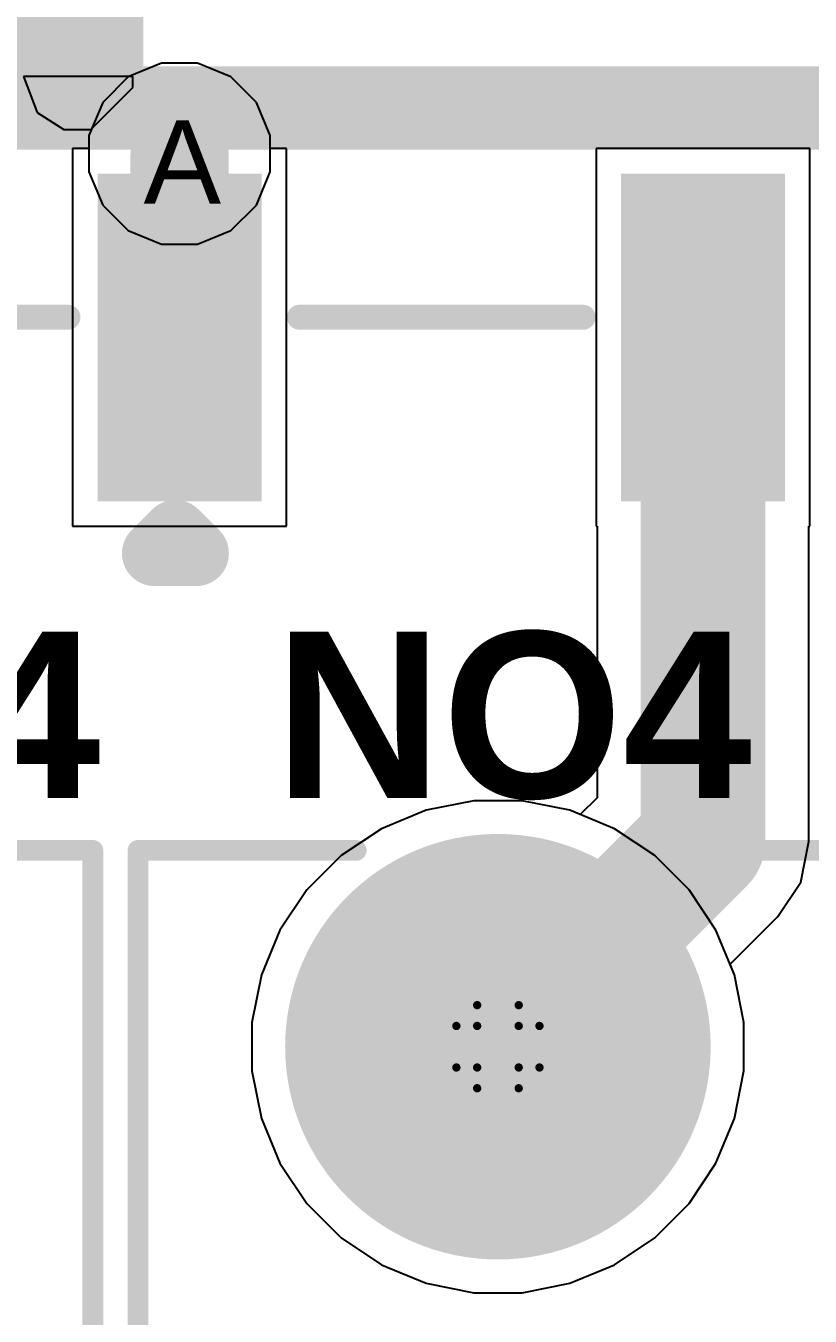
# Model space of a CAD drawing. Header units: inches. Extents: x 0 to 5271, y 0 to 5417.
# Drawn here: x 20.56 to 25.35, y 6.4 to 14.29 of the extents above; entities that cross this region are included whole.
import ezdxf

# ---------------------------------------------------------------- set-up
doc = ezdxf.new("R2010")
doc.units = ezdxf.units.IN
for name, color, linetype in [('Bottom Layer', 5, 'Continuous'), ('Bottom Solder', 6, 'Continuous'), ('Drill Drawing', 1, 'Continuous'), ('L2_GND1', 16, 'Continuous'), ('L3_SIG1', 76, 'Continuous'), ('L4_PWR', 90, 'Continuous'), ('L5_GND2', 156, 'Continuous'), ('L6_SIG2', 130, 'Continuous'), ('L7_GND3', 216, 'Continuous'), ('Multi-Layer', 9, 'Continuous'), ('Pad Holes', 156, 'Continuous'), ('Top Layer', 1, 'Continuous'), ('Top Overlay', 2, 'Continuous'), ('Top Paste', 8, 'Continuous'), ('Top Solder', 216, 'Continuous'), ('Via Holes', 16, 'Continuous')]:
    doc.layers.add(name, color=color, linetype=linetype)
doc.styles.add('Arial', font='', dxfattribs={"height": 0.2})
doc.styles.add('Arial_Bold', font='', dxfattribs={"height": 0.2})
doc.styles.get('Arial').set_extended_font_data('Arial')
doc.styles.get('Arial_Bold').set_extended_font_data('Arial', bold=True)

# ---------------------------------------------------------------- blocks, each defined once
blk = doc.blocks.new('G6K_2F_Y_TR_DC5_517')
at = {"layer": 'Top Layer'}
for points in [[(-4.4, 4.2), (-2.6, 4.2), (-2.6, 3.4), (-4.4, 3.4)], [(-4.4, 1), (-2.6, 1), (-2.6, 0.2), (-4.4, 0.2)]]:
    blk.add_hatch(color=1, dxfattribs=at).paths.add_polyline_path(points)
at = {"layer": 'Top Overlay'}
blk.add_hatch(color=2, dxfattribs=at).paths.add_polyline_path([(-1.905, 4.085), (-0.5803, 4.085), (-0.5803, 4.7532), (-1.905, 4.7532)])
at = {"layer": 'Top Paste'}
for points in [[(-4.4, 4.2), (-2.6, 4.2), (-2.6, 3.4), (-4.4, 3.4)], [(-4.4, 1), (-2.6, 1), (-2.6, 0.2), (-4.4, 0.2)]]:
    blk.add_hatch(color=8, dxfattribs=at).paths.add_polyline_path(points)
at = {"layer": 'Top Solder'}
for points in [[(-4.5016, 4.3016), (-2.4984, 4.3016), (-2.4984, 3.2984), (-4.5016, 3.2984)], [(-4.5016, 1.1016), (-2.4984, 1.1016), (-2.4984, 0.0984), (-4.5016, 0.0984)]]:
    blk.add_hatch(color=216, dxfattribs=at).paths.add_polyline_path(points)
at = {"layer": 'Top Overlay'}
for p, q in [((-1.905, 4.7537), (-2.1245, 4.6714)), ((-1.905, 4.0855), (-1.905, 4.7537)), ((-2.1245, 4.6714), (-2.2301, 4.5072)), ((-2.2301, 4.5072), (-2.2301, 4.3425)), ((-2.2301, 4.3425), (-1.9731, 4.0855)), ((-1.9731, 4.0855), (-1.905, 4.0855))]:
    blk.add_line(p, q, dxfattribs=at)
for points in [[(-3.377, 5.0762, 0.1524, 0.1524, 0), (-3.377, 4.4819, 0.1524, 0.1524, 0)], [(-1.905, 4.0855, 0.127, 0.127, -1), (-1.905, 4.7537, 0.127, 0.127, 0)], [(-1.905, 4.7537, 0.127, 0.127, 0), (-0.5803, 4.7537, 0.127, 0.127, 0)], [(-4.8208, 3.9524, 0.4, 0.4, 0), (-4.8208, 3.6984, 0.4, 0.4, 0)], [(-4.8208, 3.9524, 0.4, 0.4, 0), (-4.6938, 3.8254, 0.4, 0.4, 0)], [(-1.905, 4.0855, 0.127, 0.127, 0), (-0.5803, 4.0855, 0.127, 0.127, 0)], [(-4.6938, 3.8254, 0.4, 0.4, 0), (-4.8208, 3.6984, 0.4, 0.4, 0)], [(-3.377, 3.0672, 0.1524, 0.1524, 0), (-3.377, 1.3327, 0.1524, 0.1524, 0)]]:
    blk.add_lwpolyline(points, format="xyseb", dxfattribs=at)
for points in [[(-1.9368, 4.7537, 0.0635, 0.0635, 1), (-1.8733, 4.7537, 0.0635, 0.0635, 1)], [(-1.9367, 4.7537, 0.0635, 0.0635, 1), (-1.8733, 4.7537, 0.0635, 0.0635, 1)], [(-3.4151, 4.4819, 0.0762, 0.0762, 1), (-3.3389, 4.4819, 0.0762, 0.0762, 1)], [(-4.9208, 3.9524, 0.2, 0.2, 1), (-4.7208, 3.9524, 0.2, 0.2, 1)], [(-4.9208, 3.9524, 0.2, 0.2, 1), (-4.7208, 3.9524, 0.2, 0.2, 1)], [(-1.9368, 4.0855, 0.0635, 0.0635, 1), (-1.8733, 4.0855, 0.0635, 0.0635, 1)], [(-1.9367, 4.0855, 0.0635, 0.0635, 1), (-1.8733, 4.0855, 0.0635, 0.0635, 1)], [(-4.7938, 3.8254, 0.2, 0.2, 1), (-4.5938, 3.8254, 0.2, 0.2, 1)], [(-4.7938, 3.8254, 0.2, 0.2, 1), (-4.5938, 3.8254, 0.2, 0.2, 1)], [(-4.9208, 3.6984, 0.2, 0.2, 1), (-4.7208, 3.6984, 0.2, 0.2, 1)], [(-4.9208, 3.6984, 0.2, 0.2, 1), (-4.7208, 3.6984, 0.2, 0.2, 1)], [(-3.4151, 3.0672, 0.0762, 0.0762, 1), (-3.3389, 3.0672, 0.0762, 0.0762, 1)], [(-3.4151, 1.3327, 0.0762, 0.0762, 1), (-3.3389, 1.3327, 0.0762, 0.0762, 1)]]:
    blk.add_lwpolyline(points, format="xyseb", close=True, dxfattribs=at)
blk = doc.blocks.new('DB2ERC_3_5_3P_GN_524')
at = {"layer": 'Top Overlay'}
for points in [[(4.3664, 1.2, 0.127, 0.127, 0), (5.7, 1.2, 0.127, 0.127, 0)], [(5.7, -8, 0.127, 0.127, 0), (5.7, 1.2, 0.127, 0.127, 0)]]:
    blk.add_lwpolyline(points, format="xyseb", dxfattribs=at)
blk.add_lwpolyline([(5.6683, 1.2, 0.0635, 0.0635, 1), (5.7318, 1.2, 0.0635, 0.0635, 1)], format="xyseb", close=True, dxfattribs=at)
blk.add_lwpolyline([(5.6683, 1.2, 0.0635, 0.0635, 1), (5.7318, 1.2, 0.0635, 0.0635, 1)], format="xyseb", close=True, dxfattribs=at)
blk = doc.blocks.new('DB2ERC_3_5_3P_GN_525')
at = {"layer": 'Bottom Layer'}
h = blk.add_hatch(color=5, dxfattribs=at)
edge = h.paths.add_edge_path()
edge.add_arc((-3.5, 0), 1.25, 0, 360)
at = {"layer": 'Bottom Solder'}
h = blk.add_hatch(color=6, dxfattribs=at)
edge = h.paths.add_edge_path()
edge.add_arc((-3.5, 0), 1.3008, 0, 360)
at = {"layer": 'L2_GND1'}
h = blk.add_hatch(color=16, dxfattribs=at)
edge = h.paths.add_edge_path()
edge.add_arc((-3.5, 0), 1.25, 0, 360)
at = {"layer": 'L3_SIG1'}
h = blk.add_hatch(color=76, dxfattribs=at)
edge = h.paths.add_edge_path()
edge.add_arc((-3.5, 0), 1.25, 0, 360)
at = {"layer": 'L4_PWR'}
h = blk.add_hatch(color=90, dxfattribs=at)
edge = h.paths.add_edge_path()
edge.add_arc((-3.5, 0), 1.25, 0, 360)
at = {"layer": 'L5_GND2'}
h = blk.add_hatch(color=156, dxfattribs=at)
edge = h.paths.add_edge_path()
edge.add_arc((-3.5, 0), 1.25, 0, 360)
at = {"layer": 'L6_SIG2'}
h = blk.add_hatch(color=130, dxfattribs=at)
edge = h.paths.add_edge_path()
edge.add_arc((-3.5, 0), 1.25, 0, 360)
at = {"layer": 'L7_GND3'}
h = blk.add_hatch(color=216, dxfattribs=at)
edge = h.paths.add_edge_path()
edge.add_arc((-3.5, 0), 1.25, 0, 360)
at = {"layer": 'Multi-Layer'}
h = blk.add_hatch(color=9, dxfattribs=at)
edge = h.paths.add_edge_path()
edge.add_arc((-3.5, 0), 1.25, 0, 360)
at = {"layer": 'Pad Holes'}
h = blk.add_hatch(color=7, dxfattribs=at)
edge = h.paths.add_edge_path()
edge.add_arc((-3.5, 0), 0.8, 0, 360)
at = {"layer": 'Top Layer'}
h = blk.add_hatch(color=1, dxfattribs=at)
edge = h.paths.add_edge_path()
edge.add_arc((-3.5, 0), 1.25, 0, 360)
at = {"layer": 'Top Solder'}
h = blk.add_hatch(color=216, dxfattribs=at)
edge = h.paths.add_edge_path()
edge.add_arc((-3.5, 0), 1.3008, 0, 360)
at = {"layer": 'Top Overlay'}
for points in [[(-5.7, -8.001, 0.127, 0.127, 0), (-5.7, 1.2, 0.127, 0.127, 0)], [(-5.7, 1.2, 0.127, 0.127, 0), (-4.3664, 1.2, 0.127, 0.127, 0)], [(-2.6336, 1.2, 0.127, 0.127, 0), (-0.8664, 1.2, 0.127, 0.127, 0)]]:
    blk.add_lwpolyline(points, format="xyseb", dxfattribs=at)
for points in [[(-5.7317, 1.2, 0.0635, 0.0635, 1), (-5.6682, 1.2, 0.0635, 0.0635, 1)], [(-5.7317, 1.2, 0.0635, 0.0635, 1), (-5.6682, 1.2, 0.0635, 0.0635, 1)], [(-4.3981, 1.2, 0.0635, 0.0635, 1), (-4.3346, 1.2, 0.0635, 0.0635, 1)], [(-2.6653, 1.2, 0.0635, 0.0635, 1), (-2.6018, 1.2, 0.0635, 0.0635, 1)]]:
    blk.add_lwpolyline(points, format="xyseb", close=True, dxfattribs=at)

msp = doc.modelspace()

# ---------------------------------------------------------------- hatches: boundary and pattern name
at = {"layer": 'Bottom Layer'}
h = msp.add_hatch(color=5, dxfattribs=at)
edge = h.paths.add_edge_path()
edge.add_arc((21.4956, 13.5117), 0.3, 0, 360)
at = {"layer": 'L2_GND1'}
h = msp.add_hatch(color=16, dxfattribs=at)
edge = h.paths.add_edge_path()
edge.add_arc((21.4956, 13.5117), 0.3, 0, 360)
at = {"layer": 'L3_SIG1'}
h = msp.add_hatch(color=76, dxfattribs=at)
edge = h.paths.add_edge_path()
edge.add_arc((21.4956, 13.5117), 0.3, 0, 360)
at = {"layer": 'L4_PWR'}
h = msp.add_hatch(color=90, dxfattribs=at)
edge = h.paths.add_edge_path()
edge.add_arc((21.4956, 13.5117), 0.3, 0, 360)
at = {"layer": 'L5_GND2'}
h = msp.add_hatch(color=156, dxfattribs=at)
edge = h.paths.add_edge_path()
edge.add_arc((21.4956, 13.5117), 0.3, 0, 360)
at = {"layer": 'L6_SIG2'}
h = msp.add_hatch(color=130, dxfattribs=at)
edge = h.paths.add_edge_path()
edge.add_arc((21.4956, 13.5117), 0.3, 0, 360)
at = {"layer": 'L7_GND3'}
h = msp.add_hatch(color=216, dxfattribs=at)
edge = h.paths.add_edge_path()
edge.add_arc((21.4956, 13.5117), 0.3, 0, 360)
at = {"layer": 'Top Layer'}
h = msp.add_hatch(color=1, dxfattribs=at)
edge = h.paths.add_edge_path()
edge.add_arc((21.4956, 13.5117), 0.3, 0, 360)
msp.add_hatch(color=1, dxfattribs=at).paths.add_polyline_path([(21.7957, 13.5117), (21.1946, 13.5117), (21.1946, 12.7341), (21.7957, 12.7341)])
at = {"layer": 'Via Holes'}
h = msp.add_hatch(color=7, dxfattribs=at)
edge = h.paths.add_edge_path()
edge.add_arc((21.4956, 13.5117), 0.15, 0, 360)

# ---------------------------------------------------------------- linework, layer by layer
at = {"layer": 'Bottom Layer'}
for p, q in [((21.3854, 14.0657), (21.1818, 13.9814)), ((21.6058, 14.0657), (21.3854, 14.0657)), ((21.8094, 13.9814), (21.6058, 14.0657)), ((21.1818, 13.9814), (21.0259, 13.8256)), ((21.9653, 13.8256), (21.8094, 13.9814)), ((21.0259, 13.8256), (20.9416, 13.6219)), ((22.0496, 13.6219), (21.9653, 13.8256)), ((20.9416, 13.6219), (20.9416, 13.4015)), ((22.0496, 13.4015), (22.0496, 13.6219)), ((20.9416, 13.4015), (21.0259, 13.1979)), ((21.9653, 13.1979), (22.0496, 13.4015)), ((21.0259, 13.1979), (21.1818, 13.0421)), ((21.8094, 13.0421), (21.9653, 13.1979)), ((21.1818, 13.0421), (21.3854, 12.9577)), ((21.6058, 12.9577), (21.8094, 13.0421)), ((21.3854, 12.9577), (21.6058, 12.9577)), ((23.2936, 9.5558), (23.0031, 9.498)), ((23.5899, 9.5558), (23.2936, 9.5558)), ((23.8805, 9.498), (23.5899, 9.5558)), ((23.0031, 9.498), (22.7293, 9.3846)), ((24.1542, 9.3846), (23.8805, 9.498)), ((22.7293, 9.3846), (22.483, 9.22)), ((24.4005, 9.22), (24.1542, 9.3846)), ((22.483, 9.22), (22.2735, 9.0105)), ((24.61, 9.0105), (24.4005, 9.22)), ((22.2735, 9.0105), (22.1089, 8.7642)), ((24.7746, 8.7642), (24.61, 9.0105)), ((22.1089, 8.7642), (21.9956, 8.4905)), ((24.888, 8.4905), (24.7746, 8.7642)), ((21.9956, 8.4905), (21.9378, 8.1999)), ((24.9458, 8.1999), (24.888, 8.4905)), ((21.9378, 8.1999), (21.9378, 7.9037)), ((24.9458, 7.9037), (24.9458, 8.1999)), ((21.9378, 7.9037), (21.9956, 7.6131)), ((24.888, 7.6131), (24.9458, 7.9037)), ((21.9956, 7.6131), (22.1089, 7.3394)), ((24.7746, 7.3394), (24.888, 7.6131)), ((22.1089, 7.3394), (22.2735, 7.0931)), ((24.61, 7.0931), (24.7746, 7.3394)), ((22.2735, 7.0931), (22.483, 6.8836)), ((24.4005, 6.8836), (24.61, 7.0931)), ((22.483, 6.8836), (22.7293, 6.719)), ((24.1542, 6.719), (24.4005, 6.8836)), ((22.7293, 6.719), (23.0031, 6.6056)), ((23.8805, 6.6056), (24.1542, 6.719)), ((23.0031, 6.6056), (23.2936, 6.5478)), ((23.5899, 6.5478), (23.8805, 6.6056)), ((23.2936, 6.5478), (23.5899, 6.5478))]:
    msp.add_line(p, q, dxfattribs=at)
at = {"layer": 'Drill Drawing'}
for points in [[(23.3148, 8.1788, 0.0508, 0.0508, 0), (23.3148, 8.3058, 0.0508, 0.0508, 0)], [(23.3148, 8.3058, 0.0508, 0.0508, 0), (23.5688, 8.3058, 0.0508, 0.0508, 0)], [(23.5688, 8.1788, 0.0508, 0.0508, 0), (23.5688, 8.3058, 0.0508, 0.0508, 0)], [(23.1878, 7.9248, 0.0508, 0.0508, 0), (23.1878, 8.1788, 0.0508, 0.0508, 0)], [(23.1878, 8.1788, 0.0508, 0.0508, 0), (23.3148, 8.1788, 0.0508, 0.0508, 0)], [(23.5688, 8.1788, 0.0508, 0.0508, 0), (23.6958, 8.1788, 0.0508, 0.0508, 0)], [(23.6958, 7.9248, 0.0508, 0.0508, 0), (23.6958, 8.1788, 0.0508, 0.0508, 0)], [(23.1878, 7.9248, 0.0508, 0.0508, 0), (23.3148, 7.9248, 0.0508, 0.0508, 0)], [(23.3148, 7.7978, 0.0508, 0.0508, 0), (23.3148, 7.9248, 0.0508, 0.0508, 0)], [(23.5688, 7.9248, 0.0508, 0.0508, 0), (23.6958, 7.9248, 0.0508, 0.0508, 0)], [(23.5688, 7.7978, 0.0508, 0.0508, 0), (23.5688, 7.9248, 0.0508, 0.0508, 0)], [(23.3148, 7.7978, 0.0508, 0.0508, 0), (23.5688, 7.7978, 0.0508, 0.0508, 0)]]:
    msp.add_lwpolyline(points, format="xyseb", dxfattribs=at)
for points in [[(23.3021, 8.3058, 0.0254, 0.0254, 1), (23.3275, 8.3058, 0.0254, 0.0254, 1)], [(23.3021, 8.3058, 0.0254, 0.0254, 1), (23.3275, 8.3058, 0.0254, 0.0254, 1)], [(23.5561, 8.3058, 0.0254, 0.0254, 1), (23.5815, 8.3058, 0.0254, 0.0254, 1)], [(23.5561, 8.3058, 0.0254, 0.0254, 1), (23.5815, 8.3058, 0.0254, 0.0254, 1)], [(23.1751, 8.1788, 0.0254, 0.0254, 1), (23.2005, 8.1788, 0.0254, 0.0254, 1)], [(23.1751, 8.1788, 0.0254, 0.0254, 1), (23.2005, 8.1788, 0.0254, 0.0254, 1)], [(23.3021, 8.1788, 0.0254, 0.0254, 1), (23.3275, 8.1788, 0.0254, 0.0254, 1)], [(23.3021, 8.1788, 0.0254, 0.0254, 1), (23.3275, 8.1788, 0.0254, 0.0254, 1)], [(23.5561, 8.1788, 0.0254, 0.0254, 1), (23.5815, 8.1788, 0.0254, 0.0254, 1)], [(23.5561, 8.1788, 0.0254, 0.0254, 1), (23.5815, 8.1788, 0.0254, 0.0254, 1)], [(23.6831, 8.1788, 0.0254, 0.0254, 1), (23.7085, 8.1788, 0.0254, 0.0254, 1)], [(23.6831, 8.1788, 0.0254, 0.0254, 1), (23.7085, 8.1788, 0.0254, 0.0254, 1)], [(23.1751, 7.9248, 0.0254, 0.0254, 1), (23.2005, 7.9248, 0.0254, 0.0254, 1)], [(23.1751, 7.9248, 0.0254, 0.0254, 1), (23.2005, 7.9248, 0.0254, 0.0254, 1)], [(23.3021, 7.9248, 0.0254, 0.0254, 1), (23.3275, 7.9248, 0.0254, 0.0254, 1)], [(23.3021, 7.9248, 0.0254, 0.0254, 1), (23.3275, 7.9248, 0.0254, 0.0254, 1)], [(23.5561, 7.9248, 0.0254, 0.0254, 1), (23.5815, 7.9248, 0.0254, 0.0254, 1)], [(23.5561, 7.9248, 0.0254, 0.0254, 1), (23.5815, 7.9248, 0.0254, 0.0254, 1)], [(23.6831, 7.9248, 0.0254, 0.0254, 1), (23.7085, 7.9248, 0.0254, 0.0254, 1)], [(23.6831, 7.9248, 0.0254, 0.0254, 1), (23.7085, 7.9248, 0.0254, 0.0254, 1)], [(23.3021, 7.7978, 0.0254, 0.0254, 1), (23.3275, 7.7978, 0.0254, 0.0254, 1)], [(23.3021, 7.7978, 0.0254, 0.0254, 1), (23.3275, 7.7978, 0.0254, 0.0254, 1)], [(23.5561, 7.7978, 0.0254, 0.0254, 1), (23.5815, 7.7978, 0.0254, 0.0254, 1)], [(23.5561, 7.7978, 0.0254, 0.0254, 1), (23.5815, 7.7978, 0.0254, 0.0254, 1)]]:
    msp.add_lwpolyline(points, format="xyseb", close=True, dxfattribs=at)
at = {"layer": 'L2_GND1'}
for p, q in [((21.3854, 14.0657), (21.1818, 13.9814)), ((21.6058, 14.0657), (21.3854, 14.0657)), ((21.8094, 13.9814), (21.6058, 14.0657)), ((21.1818, 13.9814), (21.0259, 13.8256)), ((21.9653, 13.8256), (21.8094, 13.9814)), ((21.0259, 13.8256), (20.9416, 13.6219)), ((22.0496, 13.6219), (21.9653, 13.8256)), ((20.9416, 13.6219), (20.9416, 13.4015)), ((22.0496, 13.4015), (22.0496, 13.6219)), ((20.9416, 13.4015), (21.0259, 13.1979)), ((21.9653, 13.1979), (22.0496, 13.4015)), ((21.0259, 13.1979), (21.1818, 13.0421)), ((21.8094, 13.0421), (21.9653, 13.1979)), ((21.1818, 13.0421), (21.3854, 12.9577)), ((21.6058, 12.9577), (21.8094, 13.0421)), ((21.3854, 12.9577), (21.6058, 12.9577)), ((23.2936, 9.5558), (23.0031, 9.498)), ((23.5899, 9.5558), (23.2936, 9.5558)), ((23.8805, 9.498), (23.5899, 9.5558)), ((23.0031, 9.498), (22.7293, 9.3846)), ((24.1542, 9.3846), (23.8805, 9.498)), ((22.7293, 9.3846), (22.483, 9.22)), ((24.4005, 9.22), (24.1542, 9.3846)), ((22.483, 9.22), (22.2735, 9.0105)), ((24.61, 9.0105), (24.4005, 9.22)), ((22.2735, 9.0105), (22.1089, 8.7642)), ((24.7746, 8.7642), (24.61, 9.0105)), ((22.1089, 8.7642), (21.9956, 8.4905)), ((24.888, 8.4905), (24.7746, 8.7642)), ((21.9956, 8.4905), (21.9378, 8.1999)), ((24.9458, 8.1999), (24.888, 8.4905)), ((21.9378, 8.1999), (21.9378, 7.9037)), ((24.9458, 7.9037), (24.9458, 8.1999)), ((21.9378, 7.9037), (21.9956, 7.6131)), ((24.888, 7.6131), (24.9458, 7.9037)), ((21.9956, 7.6131), (22.1089, 7.3394)), ((24.7746, 7.3394), (24.888, 7.6131)), ((22.1089, 7.3394), (22.2735, 7.0931)), ((24.61, 7.0931), (24.7746, 7.3394)), ((22.2735, 7.0931), (22.483, 6.8836)), ((24.4005, 6.8836), (24.61, 7.0931)), ((22.483, 6.8836), (22.7293, 6.719)), ((24.1542, 6.719), (24.4005, 6.8836)), ((22.7293, 6.719), (23.0031, 6.6056)), ((23.8805, 6.6056), (24.1542, 6.719)), ((23.0031, 6.6056), (23.2936, 6.5478)), ((23.5899, 6.5478), (23.8805, 6.6056)), ((23.2936, 6.5478), (23.5899, 6.5478))]:
    msp.add_line(p, q, dxfattribs=at)
at = {"layer": 'L3_SIG1'}
for p, q in [((21.3854, 14.0657), (21.1818, 13.9814)), ((21.6058, 14.0657), (21.3854, 14.0657)), ((21.8094, 13.9814), (21.6058, 14.0657)), ((21.1818, 13.9814), (21.0259, 13.8256)), ((21.9653, 13.8256), (21.8094, 13.9814)), ((21.0259, 13.8256), (20.9416, 13.6219)), ((22.0496, 13.6219), (21.9653, 13.8256)), ((20.9416, 13.6219), (20.9416, 13.4015)), ((22.0496, 13.4015), (22.0496, 13.6219)), ((20.9416, 13.4015), (21.0259, 13.1979)), ((21.9653, 13.1979), (22.0496, 13.4015)), ((21.0259, 13.1979), (21.1818, 13.0421)), ((21.8094, 13.0421), (21.9653, 13.1979)), ((21.1818, 13.0421), (21.3854, 12.9577)), ((21.6058, 12.9577), (21.8094, 13.0421)), ((21.3854, 12.9577), (21.6058, 12.9577)), ((23.2936, 9.5558), (23.0031, 9.498)), ((23.5899, 9.5558), (23.2936, 9.5558)), ((23.8805, 9.498), (23.5899, 9.5558)), ((23.0031, 9.498), (22.7293, 9.3846)), ((24.1542, 9.3846), (23.8805, 9.498)), ((22.7293, 9.3846), (22.483, 9.22)), ((24.4005, 9.22), (24.1542, 9.3846)), ((22.483, 9.22), (22.2735, 9.0105)), ((24.61, 9.0105), (24.4005, 9.22)), ((22.2735, 9.0105), (22.1089, 8.7642)), ((24.7746, 8.7642), (24.61, 9.0105)), ((22.1089, 8.7642), (21.9956, 8.4905)), ((24.888, 8.4905), (24.7746, 8.7642)), ((21.9956, 8.4905), (21.9378, 8.1999)), ((24.9458, 8.1999), (24.888, 8.4905)), ((21.9378, 8.1999), (21.9378, 7.9037)), ((24.9458, 7.9037), (24.9458, 8.1999)), ((21.9378, 7.9037), (21.9956, 7.6131)), ((24.888, 7.6131), (24.9458, 7.9037)), ((21.9956, 7.6131), (22.1089, 7.3394)), ((24.7746, 7.3394), (24.888, 7.6131)), ((22.1089, 7.3394), (22.2735, 7.0931)), ((24.61, 7.0931), (24.7746, 7.3394)), ((22.2735, 7.0931), (22.483, 6.8836)), ((24.4005, 6.8836), (24.61, 7.0931)), ((22.483, 6.8836), (22.7293, 6.719)), ((24.1542, 6.719), (24.4005, 6.8836)), ((22.7293, 6.719), (23.0031, 6.6056)), ((23.8805, 6.6056), (24.1542, 6.719)), ((23.0031, 6.6056), (23.2936, 6.5478)), ((23.5899, 6.5478), (23.8805, 6.6056)), ((23.2936, 6.5478), (23.5899, 6.5478))]:
    msp.add_line(p, q, dxfattribs=at)
at = {"layer": 'L4_PWR'}
for p, q in [((23.2936, 9.5558), (23.0031, 9.498)), ((23.5899, 9.5558), (23.2936, 9.5558)), ((23.8805, 9.498), (23.5899, 9.5558)), ((23.0031, 9.498), (22.7293, 9.3846)), ((24.1542, 9.3846), (23.8805, 9.498)), ((22.7293, 9.3846), (22.483, 9.22)), ((24.4005, 9.22), (24.1542, 9.3846)), ((22.483, 9.22), (22.2735, 9.0105)), ((24.61, 9.0105), (24.4005, 9.22)), ((22.2735, 9.0105), (22.1089, 8.7642)), ((24.7746, 8.7642), (24.61, 9.0105)), ((22.1089, 8.7642), (21.9956, 8.4905)), ((24.888, 8.4905), (24.7746, 8.7642)), ((21.9956, 8.4905), (21.9378, 8.1999)), ((24.9458, 8.1999), (24.888, 8.4905)), ((21.9378, 8.1999), (21.9378, 7.9037)), ((24.9458, 7.9037), (24.9458, 8.1999)), ((21.9378, 7.9037), (21.9956, 7.6131)), ((24.888, 7.6131), (24.9458, 7.9037)), ((21.9956, 7.6131), (22.1089, 7.3394)), ((24.7746, 7.3394), (24.888, 7.6131)), ((22.1089, 7.3394), (22.2735, 7.0931)), ((24.61, 7.0931), (24.7746, 7.3394)), ((22.2735, 7.0931), (22.483, 6.8836)), ((24.4005, 6.8836), (24.61, 7.0931)), ((22.483, 6.8836), (22.7293, 6.719)), ((24.1542, 6.719), (24.4005, 6.8836)), ((22.7293, 6.719), (23.0031, 6.6056)), ((23.8805, 6.6056), (24.1542, 6.719)), ((23.0031, 6.6056), (23.2936, 6.5478)), ((23.5899, 6.5478), (23.8805, 6.6056)), ((23.2936, 6.5478), (23.5899, 6.5478))]:
    msp.add_line(p, q, dxfattribs=at)
for points in [[(9.8192, 13.7911, 0.508, 0.508, 0), (21.4956, 13.7911, 0.508, 0.508, 0)], [(21.4956, 13.7911, 0.508, 0.508, 0), (33.172, 13.7911, 0.508, 0.508, 0)]]:
    msp.add_lwpolyline(points, format="xyseb", dxfattribs=at)
msp.add_lwpolyline([(21.3686, 13.7911, 0.254, 0.254, 1), (21.6226, 13.7911, 0.254, 0.254, 1)], format="xyseb", close=True, dxfattribs=at)
msp.add_lwpolyline([(21.3686, 13.7911, 0.254, 0.254, 1), (21.6226, 13.7911, 0.254, 0.254, 1)], format="xyseb", close=True, dxfattribs=at)
at = {"layer": 'L5_GND2'}
for p, q in [((21.3854, 14.0657), (21.1818, 13.9814)), ((21.6058, 14.0657), (21.3854, 14.0657)), ((21.8094, 13.9814), (21.6058, 14.0657)), ((21.1818, 13.9814), (21.0259, 13.8256)), ((21.9653, 13.8256), (21.8094, 13.9814)), ((21.0259, 13.8256), (20.9416, 13.6219)), ((22.0496, 13.6219), (21.9653, 13.8256)), ((20.9416, 13.6219), (20.9416, 13.4015)), ((22.0496, 13.4015), (22.0496, 13.6219)), ((20.9416, 13.4015), (21.0259, 13.1979)), ((21.9653, 13.1979), (22.0496, 13.4015)), ((21.0259, 13.1979), (21.1818, 13.0421)), ((21.8094, 13.0421), (21.9653, 13.1979)), ((21.1818, 13.0421), (21.3854, 12.9577)), ((21.6058, 12.9577), (21.8094, 13.0421)), ((21.3854, 12.9577), (21.6058, 12.9577)), ((23.2936, 9.5558), (23.0031, 9.498)), ((23.5899, 9.5558), (23.2936, 9.5558)), ((23.8805, 9.498), (23.5899, 9.5558)), ((23.0031, 9.498), (22.7293, 9.3846)), ((24.1542, 9.3846), (23.8805, 9.498)), ((22.7293, 9.3846), (22.483, 9.22)), ((24.4005, 9.22), (24.1542, 9.3846)), ((22.483, 9.22), (22.2735, 9.0105)), ((24.61, 9.0105), (24.4005, 9.22)), ((22.2735, 9.0105), (22.1089, 8.7642)), ((24.7746, 8.7642), (24.61, 9.0105)), ((22.1089, 8.7642), (21.9956, 8.4905)), ((24.888, 8.4905), (24.7746, 8.7642)), ((21.9956, 8.4905), (21.9378, 8.1999)), ((24.9458, 8.1999), (24.888, 8.4905)), ((21.9378, 8.1999), (21.9378, 7.9037)), ((24.9458, 7.9037), (24.9458, 8.1999)), ((21.9378, 7.9037), (21.9956, 7.6131)), ((24.888, 7.6131), (24.9458, 7.9037)), ((21.9956, 7.6131), (22.1089, 7.3394)), ((24.7746, 7.3394), (24.888, 7.6131)), ((22.1089, 7.3394), (22.2735, 7.0931)), ((24.61, 7.0931), (24.7746, 7.3394)), ((22.2735, 7.0931), (22.483, 6.8836)), ((24.4005, 6.8836), (24.61, 7.0931)), ((22.483, 6.8836), (22.7293, 6.719)), ((24.1542, 6.719), (24.4005, 6.8836)), ((22.7293, 6.719), (23.0031, 6.6056)), ((23.8805, 6.6056), (24.1542, 6.719)), ((23.0031, 6.6056), (23.2936, 6.5478)), ((23.5899, 6.5478), (23.8805, 6.6056)), ((23.2936, 6.5478), (23.5899, 6.5478))]:
    msp.add_line(p, q, dxfattribs=at)
at = {"layer": 'L6_SIG2'}
for p, q in [((21.3854, 14.0657), (21.1818, 13.9814)), ((21.6058, 14.0657), (21.3854, 14.0657)), ((21.8094, 13.9814), (21.6058, 14.0657)), ((21.1818, 13.9814), (21.0259, 13.8256)), ((21.9653, 13.8256), (21.8094, 13.9814)), ((21.0259, 13.8256), (20.9416, 13.6219)), ((22.0496, 13.6219), (21.9653, 13.8256)), ((20.9416, 13.6219), (20.9416, 13.4015)), ((22.0496, 13.4015), (22.0496, 13.6219)), ((20.9416, 13.4015), (21.0259, 13.1979)), ((21.9653, 13.1979), (22.0496, 13.4015)), ((21.0259, 13.1979), (21.1818, 13.0421)), ((21.8094, 13.0421), (21.9653, 13.1979)), ((21.1818, 13.0421), (21.3854, 12.9577)), ((21.6058, 12.9577), (21.8094, 13.0421)), ((21.3854, 12.9577), (21.6058, 12.9577)), ((23.2936, 9.5558), (23.0031, 9.498)), ((23.5899, 9.5558), (23.2936, 9.5558)), ((23.8805, 9.498), (23.5899, 9.5558)), ((23.0031, 9.498), (22.7293, 9.3846)), ((24.1542, 9.3846), (23.8805, 9.498)), ((22.7293, 9.3846), (22.483, 9.22)), ((24.4005, 9.22), (24.1542, 9.3846)), ((22.483, 9.22), (22.2735, 9.0105)), ((24.61, 9.0105), (24.4005, 9.22)), ((22.2735, 9.0105), (22.1089, 8.7642)), ((24.7746, 8.7642), (24.61, 9.0105)), ((22.1089, 8.7642), (21.9956, 8.4905)), ((24.888, 8.4905), (24.7746, 8.7642)), ((21.9956, 8.4905), (21.9378, 8.1999)), ((24.9458, 8.1999), (24.888, 8.4905)), ((21.9378, 8.1999), (21.9378, 7.9037)), ((24.9458, 7.9037), (24.9458, 8.1999)), ((21.9378, 7.9037), (21.9956, 7.6131)), ((24.888, 7.6131), (24.9458, 7.9037)), ((21.9956, 7.6131), (22.1089, 7.3394)), ((24.7746, 7.3394), (24.888, 7.6131)), ((22.1089, 7.3394), (22.2735, 7.0931)), ((24.61, 7.0931), (24.7746, 7.3394)), ((22.2735, 7.0931), (22.483, 6.8836)), ((24.4005, 6.8836), (24.61, 7.0931)), ((22.483, 6.8836), (22.7293, 6.719)), ((24.1542, 6.719), (24.4005, 6.8836)), ((22.7293, 6.719), (23.0031, 6.6056)), ((23.8805, 6.6056), (24.1542, 6.719)), ((23.0031, 6.6056), (23.2936, 6.5478)), ((23.5899, 6.5478), (23.8805, 6.6056)), ((23.2936, 6.5478), (23.5899, 6.5478))]:
    msp.add_line(p, q, dxfattribs=at)
at = {"layer": 'L7_GND3'}
for p, q in [((21.3854, 14.0657), (21.1818, 13.9814)), ((21.6058, 14.0657), (21.3854, 14.0657)), ((21.8094, 13.9814), (21.6058, 14.0657)), ((21.1818, 13.9814), (21.0259, 13.8256)), ((21.9653, 13.8256), (21.8094, 13.9814)), ((21.0259, 13.8256), (20.9416, 13.6219)), ((22.0496, 13.6219), (21.9653, 13.8256)), ((20.9416, 13.6219), (20.9416, 13.4015)), ((22.0496, 13.4015), (22.0496, 13.6219)), ((20.9416, 13.4015), (21.0259, 13.1979)), ((21.9653, 13.1979), (22.0496, 13.4015)), ((21.0259, 13.1979), (21.1818, 13.0421)), ((21.8094, 13.0421), (21.9653, 13.1979)), ((21.1818, 13.0421), (21.3854, 12.9577)), ((21.6058, 12.9577), (21.8094, 13.0421)), ((21.3854, 12.9577), (21.6058, 12.9577)), ((23.2936, 9.5558), (23.0031, 9.498)), ((23.5899, 9.5558), (23.2936, 9.5558)), ((23.8805, 9.498), (23.5899, 9.5558)), ((23.0031, 9.498), (22.7293, 9.3846)), ((24.1542, 9.3846), (23.8805, 9.498)), ((22.7293, 9.3846), (22.483, 9.22)), ((24.4005, 9.22), (24.1542, 9.3846)), ((22.483, 9.22), (22.2735, 9.0105)), ((24.61, 9.0105), (24.4005, 9.22)), ((22.2735, 9.0105), (22.1089, 8.7642)), ((24.7746, 8.7642), (24.61, 9.0105)), ((22.1089, 8.7642), (21.9956, 8.4905)), ((24.888, 8.4905), (24.7746, 8.7642)), ((21.9956, 8.4905), (21.9378, 8.1999)), ((24.9458, 8.1999), (24.888, 8.4905)), ((21.9378, 8.1999), (21.9378, 7.9037)), ((24.9458, 7.9037), (24.9458, 8.1999)), ((21.9378, 7.9037), (21.9956, 7.6131)), ((24.888, 7.6131), (24.9458, 7.9037)), ((21.9956, 7.6131), (22.1089, 7.3394)), ((24.7746, 7.3394), (24.888, 7.6131)), ((22.1089, 7.3394), (22.2735, 7.0931)), ((24.61, 7.0931), (24.7746, 7.3394)), ((22.2735, 7.0931), (22.483, 6.8836)), ((24.4005, 6.8836), (24.61, 7.0931)), ((22.483, 6.8836), (22.7293, 6.719)), ((24.1542, 6.719), (24.4005, 6.8836)), ((22.7293, 6.719), (23.0031, 6.6056)), ((23.8805, 6.6056), (24.1542, 6.719)), ((23.0031, 6.6056), (23.2936, 6.5478)), ((23.5899, 6.5478), (23.8805, 6.6056)), ((23.2936, 6.5478), (23.5899, 6.5478))]:
    msp.add_line(p, q, dxfattribs=at)
at = {"layer": 'Top Layer'}
for p, q in [((21.3854, 14.0657), (21.1818, 13.9814)), ((21.6058, 14.0657), (21.3854, 14.0657)), ((21.8094, 13.9814), (21.6058, 14.0657)), ((21.1818, 13.9814), (21.0259, 13.8256)), ((21.9653, 13.8256), (21.8094, 13.9814)), ((21.0259, 13.8256), (20.9416, 13.6219)), ((22.0496, 13.6219), (21.9653, 13.8256)), ((20.9416, 13.6219), (20.9416, 13.5427)), ((22.0496, 13.5427), (22.0496, 13.6219)), ((20.9416, 13.5427), (20.8416, 13.5427)), ((20.8416, 13.5427), (20.8416, 11.2347)), ((22.1496, 13.5427), (22.0496, 13.5427)), ((22.1496, 11.2347), (22.1496, 13.5427)), ((25.3496, 13.5427), (24.0416, 13.5427)), ((24.0416, 13.5427), (24.0416, 11.2347)), ((25.3496, 11.2347), (25.3496, 13.5427)), ((20.8416, 11.2347), (22.1496, 11.2347)), ((24.0416, 11.2347), (24.0481, 11.2347)), ((24.0481, 11.2347), (24.0481, 9.5738)), ((25.343, 9.3056), (25.343, 11.2347)), ((25.343, 11.2347), (25.3496, 11.2347)), ((23.2936, 9.5558), (23.0031, 9.498)), ((23.5899, 9.5558), (23.2936, 9.5558)), ((23.8805, 9.498), (23.5899, 9.5558)), ((24.0481, 9.5738), (23.9454, 9.4711)), ((23.0031, 9.498), (22.7293, 9.3846)), ((23.9454, 9.4711), (23.8805, 9.498)), ((22.7293, 9.3846), (22.483, 9.22)), ((25.2937, 9.0578), (25.343, 9.3056)), ((22.483, 9.22), (22.2735, 9.0105)), ((22.2735, 9.0105), (22.1089, 8.7642)), ((25.1534, 8.8478), (25.2937, 9.0578)), ((24.861, 8.5555), (25.1534, 8.8478)), ((22.1089, 8.7642), (21.9956, 8.4905)), ((24.888, 8.4905), (24.861, 8.5555)), ((21.9956, 8.4905), (21.9378, 8.1999)), ((24.9458, 8.1999), (24.888, 8.4905)), ((21.9378, 8.1999), (21.9378, 7.9037)), ((24.9458, 7.9037), (24.9458, 8.1999)), ((21.9378, 7.9037), (21.9956, 7.6131)), ((24.888, 7.6131), (24.9458, 7.9037)), ((21.9956, 7.6131), (22.1089, 7.3394)), ((24.7746, 7.3394), (24.888, 7.6131)), ((22.1089, 7.3394), (22.2735, 7.0931)), ((24.61, 7.0931), (24.7746, 7.3394)), ((22.2735, 7.0931), (22.483, 6.8836)), ((24.4005, 6.8836), (24.61, 7.0931)), ((22.483, 6.8836), (22.7293, 6.719)), ((24.1542, 6.719), (24.4005, 6.8836)), ((22.7293, 6.719), (23.0031, 6.6056)), ((23.8805, 6.6056), (24.1542, 6.719)), ((23.0031, 6.6056), (23.2936, 6.5478)), ((23.5899, 6.5478), (23.8805, 6.6056)), ((23.2936, 6.5478), (23.5899, 6.5478))]:
    msp.add_line(p, q, dxfattribs=at)
for points in [[(24.6956, 9.3056, 0.762, 0.762, 0), (24.6956, 12.6681, 0.762, 0.762, 0)], [(23.4418, 8.0518, 0.762, 0.762, 0), (24.6956, 9.3056, 0.762, 0.762, 0)]]:
    msp.add_lwpolyline(points, format="xyseb", dxfattribs=at)
for points in [[(24.5051, 12.6681, 0.381, 0.381, 1), (24.8861, 12.6681, 0.381, 0.381, 1)], [(24.5051, 9.3056, 0.381, 0.381, 1), (24.8861, 9.3056, 0.381, 0.381, 1)], [(24.5051, 9.3056, 0.381, 0.381, 1), (24.8861, 9.3056, 0.381, 0.381, 1)], [(23.2513, 8.0518, 0.381, 0.381, 1), (23.6323, 8.0518, 0.381, 0.381, 1)]]:
    msp.add_lwpolyline(points, format="xyseb", close=True, dxfattribs=at)

# ---------------------------------------------------------------- block references
at = {"rotation": 90}
msp.add_blockref('G6K_2F_Y_TR_DC5_517', (25.2955, 15.8887), dxfattribs=at)
for name, p in [('DB2ERC_3_5_3P_GN_524', (15.2654, 8.0518)), ('DB2ERC_3_5_3P_GN_525', (26.9417, 8.0518))]:
    msp.add_blockref(name, p)

# ---------------------------------------------------------------- texts
at = {"layer": 'Drill Drawing', "style": 'Arial'}
msp.add_text('A', height=0.508, dxfattribs=at).set_placement((21.2755, 13.207))
at = {"layer": 'Top Overlay', "style": 'Arial_Bold'}
for s, p in [('COM4', (16.9119, 9.5731)), ('NO4', (22.0759, 9.5731))]:
    msp.add_text(s, height=1.016, rotation=360, dxfattribs=at).set_placement(p)

doc.saveas('drawing.dxf')
